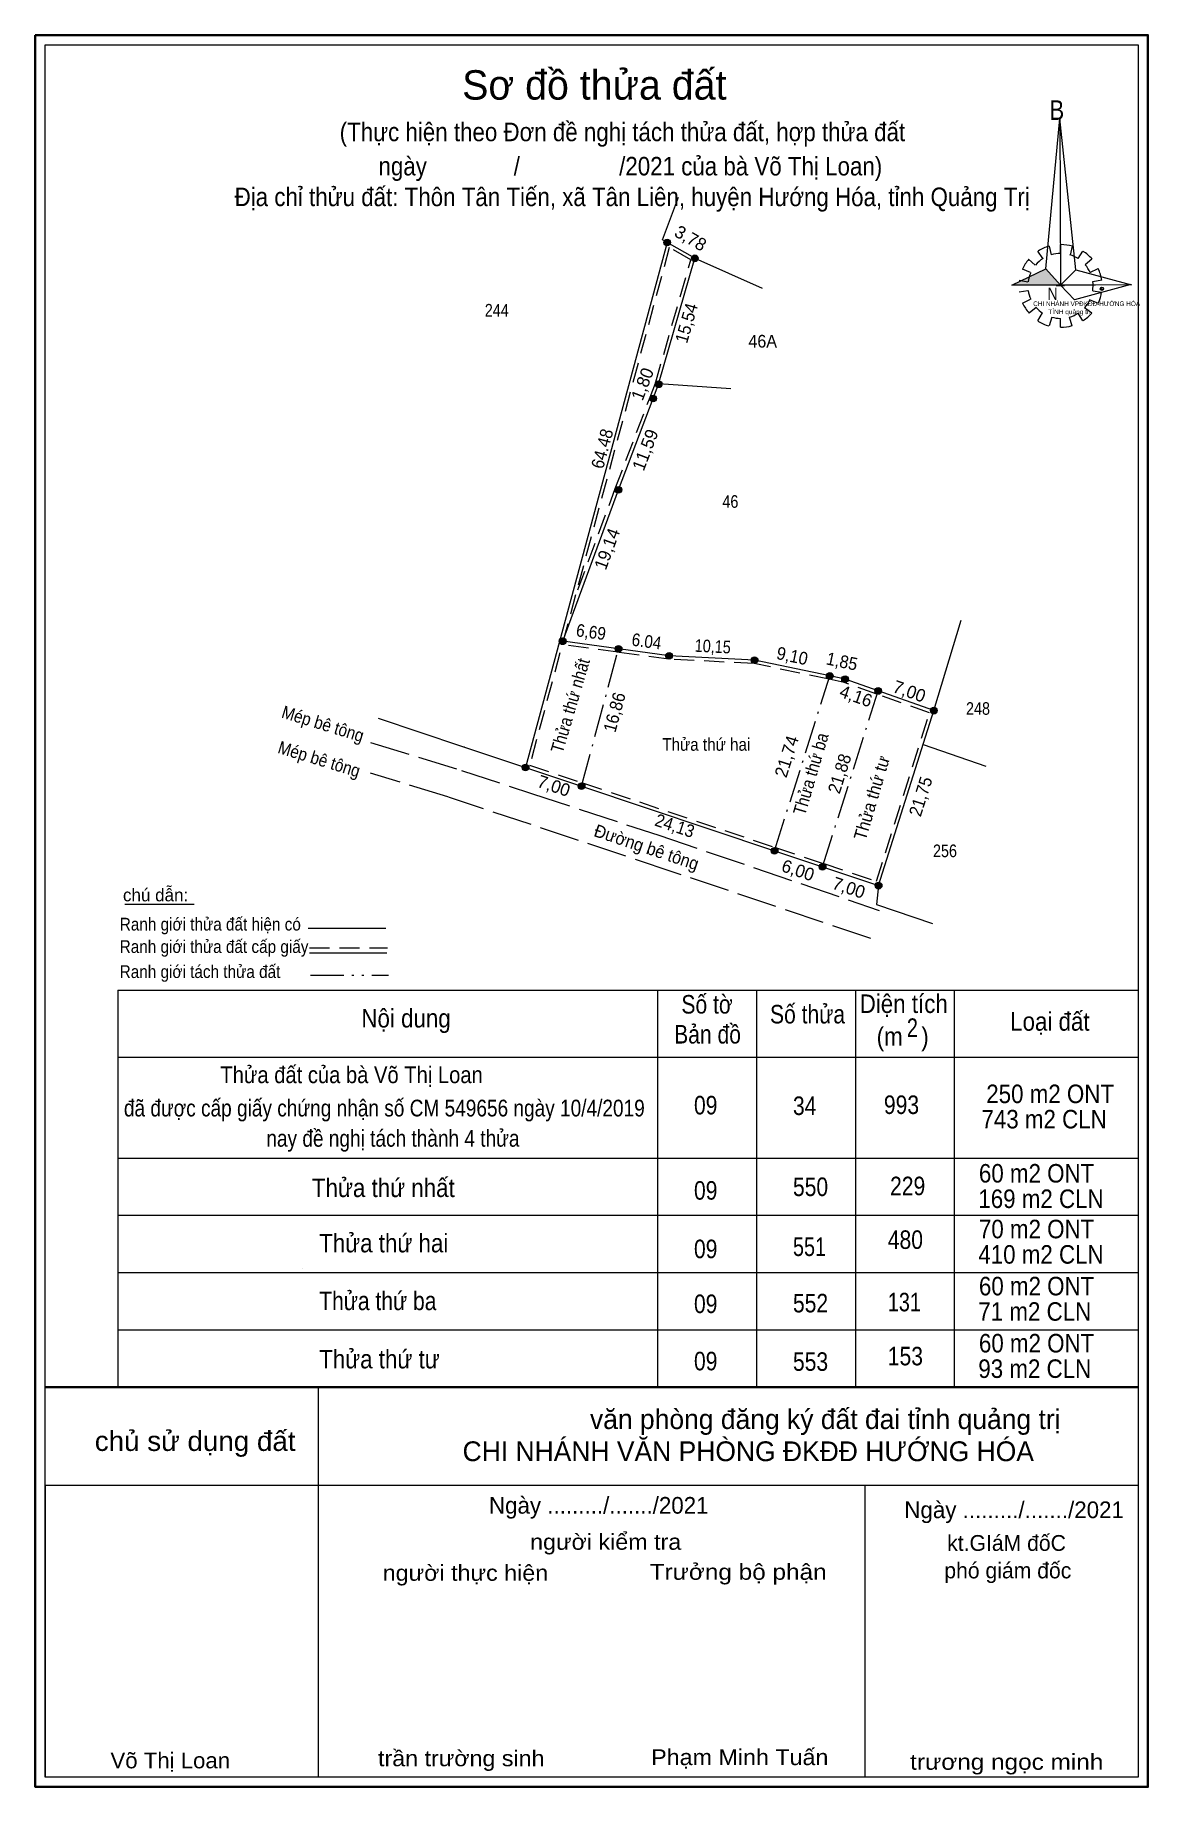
# Model space of a CAD drawing. Header units: metres. Extents: x 548739 to 548870, y 1837780 to 1837988.
import ezdxf
from ezdxf.enums import TextEntityAlignment as Align

# ---------------------------------------------------------------- set-up
doc = ezdxf.new("R2010")
doc.units = ezdxf.units.M
doc.header["$LTSCALE"] = 0.79
doc.header["$PDMODE"] = 32
doc.header["$PDSIZE"] = 0.395
for name, pattern in [('DASH_DOUBLE_DOT', [9.2, 5, -1.2, 0.3, -1.2, 0.3, -1.2]), ('DOT_DASHED', [7.7, 5, -1.2, 0.3, -1.2]), ('LONG_DASHED', [7.5, 6, -1.5]), ('MEDIUM_DASHED', [4.5, 3, -1.5])]:
    doc.linetypes.add(name, pattern=pattern)
for name, color, linetype, lineweight in [('1', 7, 'Continuous', 13), ('10', 7, 'DOT_DASHED', 13), ('17', 7, 'Continuous', 13), ('22', 7, 'LONG_DASHED', 13), ('23', 7, 'Continuous', 13), ('5', 7, 'Continuous', 35), ('6', 7, 'Continuous', 13), ('63', 7, 'DASH_DOUBLE_DOT', 13)]:
    doc.layers.add(name, color=color, linetype=linetype, lineweight=lineweight)
doc.layers.add('7', color=7, linetype='Continuous')

msp = doc.modelspace()

# ---------------------------------------------------------------- hatches: boundary and pattern name
at = {"layer": '1'}
for points in [[(548813.9107, 1837963.1424, 1), (548813.1107, 1837963.1424, 1)], [(548817.19, 1837961.26, 1), (548816.39, 1837961.26, 1)], [(548854.35, 1837958.06), (548858.38, 1837960.02), (548860.11, 1837958.06)], [(548812.9, 1837946.32, 1), (548812.1, 1837946.32, 1)], [(548812.9, 1837946.32, 1), (548812.1, 1837946.32, 1)], [(548812.26, 1837944.64, 1), (548811.46, 1837944.64, 1)], [(548812.26, 1837944.64, 1), (548811.46, 1837944.64, 1)], [(548808.13, 1837933.81, 1), (548807.33, 1837933.81, 1)], [(548801.526, 1837915.848, 1), (548800.726, 1837915.848, 1)], [(548808.1557, 1837914.9381, 1), (548807.3557, 1837914.9381, 1)], [(548814.139, 1837914.117, 1), (548813.339, 1837914.117, 1)], [(548824.275, 1837913.602, 1), (548823.475, 1837913.602, 1)], [(548833.1827, 1837911.7272, 1), (548832.3827, 1837911.7272, 1)], [(548833.1827, 1837911.7272, 1), (548832.3827, 1837911.7272, 1)], [(548833.1827, 1837911.7272, 1), (548832.3827, 1837911.7272, 1)], [(548834.994, 1837911.346, 1), (548834.194, 1837911.346, 1)], [(548838.9153, 1837909.9559, 1), (548838.1153, 1837909.9559, 1)], [(548838.9153, 1837909.9559, 1), (548838.1153, 1837909.9559, 1)], [(548838.9153, 1837909.9559, 1), (548838.1153, 1837909.9559, 1)], [(548845.5095, 1837907.6183, 1), (548844.7095, 1837907.6183, 1)], [(548845.5095, 1837907.6183, 1), (548844.7095, 1837907.6183, 1)], [(548845.5095, 1837907.6183, 1), (548844.7095, 1837907.6183, 1)], [(548845.5095, 1837907.6183, 1), (548844.7095, 1837907.6183, 1)], [(548845.51, 1837907.62, 1), (548844.71, 1837907.62, 1)], [(548845.513, 1837907.617, 1), (548844.713, 1837907.617, 1)], [(548797.1299, 1837900.8795, 1), (548796.3299, 1837900.8795, 1)], [(548803.7675, 1837898.6565, 1), (548802.9675, 1837898.6565, 1)], [(548826.6426, 1837890.9974, 1), (548825.8426, 1837890.9974, 1)], [(548826.6426, 1837890.9974, 1), (548825.8426, 1837890.9974, 1)], [(548826.6426, 1837890.9974, 1), (548825.8426, 1837890.9974, 1)], [(548832.3322, 1837889.0925, 1), (548831.5322, 1837889.0925, 1)], [(548832.3322, 1837889.0925, 1), (548831.5322, 1837889.0925, 1)], [(548832.3322, 1837889.0925, 1), (548831.5322, 1837889.0925, 1)], [(548838.97, 1837886.87, 1), (548838.17, 1837886.87, 1)], [(548838.97, 1837886.87, 1), (548838.17, 1837886.87, 1)]]:
    msp.add_hatch(color=256, dxfattribs=at).paths.add_polyline_path(points)

# ---------------------------------------------------------------- linework, layer by layer
for p, q in [((548858.77, 1837962.69), (548859.02, 1837961.66)), ((548860.11, 1837961.83), (548860.14, 1837962.89)), ((548861.52, 1837962.69), (548861.26, 1837961.63)), ((548816.79, 1837961.26), (548824.78, 1837957.72)), ((548856.34, 1837961.16), (548857.14, 1837960.46)), ((548858.03, 1837961.23), (548857.46, 1837962.09)), ((548862.22, 1837961.23), (548862.79, 1837962.09)), ((548863.85, 1837961.16), (548863.05, 1837960.49)), ((548855.22, 1837958.66), (548856.27, 1837958.49)), ((548856.59, 1837959.56), (548855.63, 1837959.96)), ((548863.62, 1837959.59), (548864.58, 1837960.06)), ((548865.03, 1837958.66), (548863.94, 1837958.49)), ((548856.27, 1837957.42), (548855.22, 1837957.26)), ((548855.63, 1837955.95), (548856.59, 1837956.42)), ((548859.6, 1837958.02), (548860.62, 1837958.02)), ((548864.62, 1837955.92), (548863.56, 1837956.32)), ((548863.94, 1837957.42), (548865.03, 1837957.26)), ((548857.23, 1837955.42), (548856.4, 1837954.75)), ((548857.46, 1837953.85), (548858, 1837954.79)), ((548859.09, 1837954.29), (548858.77, 1837953.25)), ((548861.16, 1837954.29), (548861.48, 1837953.29)), ((548862.79, 1837953.85), (548862.22, 1837954.75)), ((548862.99, 1837955.42), (548863.85, 1837954.79)), ((548860.11, 1837953.09), (548860.11, 1837954.12)), ((548812.53, 1837946.42), (548821.07, 1837945.83)), ((548845.11, 1837907.62), (548848.34, 1837918.34)), ((548779.28, 1837906.72), (548789.14, 1837903.42)), ((548843.84, 1837903.61), (548851.29, 1837901.02)), ((548748.42, 1837874.48), (548869.31, 1837874.48)), ((548748.42, 1837874.48), (548748.42, 1837827.39)), ((548812.37, 1837874.48), (548812.37, 1837827.39)), ((548824.1, 1837874.48), (548824.1, 1837827.39)), ((548835.82, 1837874.48), (548835.82, 1837827.39)), ((548847.54, 1837874.48), (548847.54, 1837827.39)), ((548748.42, 1837866.53), (548869.31, 1837866.53)), ((548748.42, 1837854.56), (548869.31, 1837854.56)), ((548748.42, 1837847.77), (548869.31, 1837847.77)), ((548748.42, 1837847.77), (548869.31, 1837847.77)), ((548748.42, 1837840.97), (548869.31, 1837840.97)), ((548770.26, 1837841.47), (548770.26, 1837841.46)), ((548812.37, 1837841.47), (548812.37, 1837841.46)), ((548824.1, 1837841.47), (548824.1, 1837841.46)), ((548835.82, 1837841.47), (548835.82, 1837841.46)), ((548847.54, 1837841.47), (548847.54, 1837841.46)), ((548748.42, 1837834.18), (548869.31, 1837834.18)), ((548738.6, 1837826.25), (548738.6, 1837779.97)), ((548748.04, 1837827.39), (548869.32, 1837827.39)), ((548772.16, 1837827.39), (548772.16, 1837781.15)), ((548739.78, 1837815.76), (548869.31, 1837815.76)), ((548739.78, 1837815.76), (548739.78, 1837781.15)), ((548836.93, 1837815.76), (548836.93, 1837781.15))]:
    msp.add_line(p, q, dxfattribs=at)
at = {"layer": '1', "lineweight": 35}
msp.add_line((548739.78, 1837827.39), (548869.31, 1837827.39), dxfattribs=at)
at = {"layer": '1'}
for points in [[(548738.6, 1837779.97), (548738.6, 1837987.74), (548870.47, 1837987.74), (548870.47, 1837779.97)], [(548738.6, 1837779.97), (548738.6, 1837987.74), (548870.47, 1837987.74), (548870.47, 1837779.97)], [(548860.04, 1837977.84), (548860.11, 1837958.06), (548858.38, 1837960.02)], [(548860.04, 1837977.84), (548860.11, 1837958.06), (548861.93, 1837959.89)], [(548854.35, 1837958.06), (548858.38, 1837960.02), (548860.11, 1837958.06)], [(548868.55, 1837958.12), (548860.11, 1837958.06), (548861.93, 1837959.89)], [(548868.48, 1837958.16), (548861.77, 1837956.35), (548860.11, 1837958.06)]]:
    msp.add_lwpolyline(points, close=True, dxfattribs=at)
for points in [[(548813.51, 1837963.14), (548812.94, 1837963.47), (548814.87, 1837968.51)], [(548789.14, 1837903.42), (548795.78, 1837901.2), (548796.73, 1837900.88)], [(548838.57, 1837886.87), (548838.33, 1837884.61), (548844.96, 1837882.36)]]:
    msp.add_lwpolyline(points, dxfattribs=at)
at = {"layer": '1', "linetype": 'MEDIUM_DASHED'}
for points in [[(548802.94, 1837921.93), (548807.36, 1837933.95), (548811.49, 1837944.78), (548812.12, 1837946.45), (548816.32, 1837961.07), (548813.76, 1837962.54), (548797.21, 1837901.14), (548803.49, 1837899.04), (548826.37, 1837891.38), (548832.06, 1837889.47), (548838.31, 1837887.38), (548844.61, 1837907.37)], [(548844.61, 1837907.37), (548838.38, 1837909.58), (548834.49, 1837910.96), (548832.7, 1837911.34), (548823.82, 1837913.2), (548813.7, 1837913.72), (548807.7, 1837914.54), (548801.51, 1837915.39)]]:
    msp.add_lwpolyline(points, dxfattribs=at)
at = {"layer": '1'}
for centre in [(548813.5107, 1837963.1424), (548816.79, 1837961.26), (548812.5, 1837946.32), (548812.5, 1837946.32), (548811.86, 1837944.64), (548811.86, 1837944.64), (548807.73, 1837933.81), (548801.126, 1837915.848), (548807.7557, 1837914.9381), (548813.739, 1837914.117), (548823.875, 1837913.602), (548832.7827, 1837911.7272), (548832.7827, 1837911.7272), (548832.7827, 1837911.7272), (548834.594, 1837911.346), (548838.5153, 1837909.9559), (548838.5153, 1837909.9559), (548838.5153, 1837909.9559), (548845.1095, 1837907.6183), (548845.1095, 1837907.6183), (548845.1095, 1837907.6183), (548845.1095, 1837907.6183), (548845.11, 1837907.62), (548845.113, 1837907.617), (548796.7299, 1837900.8795), (548803.3675, 1837898.6565), (548826.2426, 1837890.9974), (548826.2426, 1837890.9974), (548826.2426, 1837890.9974), (548831.9322, 1837889.0925), (548831.9322, 1837889.0925), (548831.9322, 1837889.0925), (548838.57, 1837886.87), (548838.57, 1837886.87)]:
    msp.add_circle(centre, 0.4, dxfattribs=at)
for centre, major_axis, start_param, end_param in [((548860.1248, 1837957.9872), (4.9305, 0), 1.84955988, 2.13900916), ((548860.1248, 1837957.9872), (4.9305, 0), 1.27924208, 1.56332225), ((548860.1248, 1837957.9872), (4.9305, 0), 2.43958176, 2.72400246), ((548860.1248, 1837957.9872), (3.8642, 0), 2.13373541, 2.44496261), ((548860.1248, 1837957.9872), (3.8642, 0), 1.56985589, 1.85611068), ((548860.1248, 1837957.9872), (3.8642, 0), 1.00270906, 1.2755622), ((548860.1248, 1837957.9872), (4.9305, 0), 0.71056237, 0.99687234), ((548860.1248, 1837957.9872), (3.8642, 0), 0.42678376, 0.70646463), ((548860.1248, 1837957.9872), (3.8642, 0), 2.72368549, 3.01515824), ((548860.1248, 1837957.9872), (3.8642, 0), 6.13558388, 6.41618463), ((548860.1248, 1837957.9872), (4.9305, 0), 0.1390515, 0.43393316), ((548860.1248, 1837957.9872), (3.8642, 0), 3.28229955, 3.56105054), ((548860.1248, 1837957.9872), (3.8642, 0), 5.56137327, 5.83951437), ((548860.1248, 1837957.9872), (4.9305, 0), 5.85230288, 6.13839648), ((548860.1248, 1837957.9872), (4.9305, 0), 3.56988637, 3.85691866), ((548860.1248, 1837957.9872), (3.8642, 0), 3.86077574, 4.13258255), ((548860.1248, 1837957.9872), (3.8642, 0), 4.43854677, 4.71314001), ((548860.1248, 1837957.9872), (3.8642, 0), 4.99087134, 5.28933161), ((548860.1248, 1837957.9872), (4.9305, 0), 5.28561416, 5.56798705), ((548860.0967, 1837957.9579), (4.9305, 0), 4.1470906, 4.43659307), ((548860.1248, 1837957.9872), (4.9305, 0), 4.71301008, 4.99761054)]:
    msp.add_ellipse(centre, major_axis=major_axis, ratio=0.995001, start_param=start_param, end_param=end_param, dxfattribs=at)
msp.add_point((548865.03, 1837957.66), dxfattribs=at)
at = {"layer": '10'}
for p, q in [((548803.37, 1837898.66), (548807.76, 1837914.94)), ((548826.24, 1837891), (548832.78, 1837911.73)), ((548831.93, 1837889.09), (548838.52, 1837909.96))]:
    msp.add_line(p, q, dxfattribs=at)
at = {"layer": '10', "linetype": 'Continuous'}
msp.add_lwpolyline([(548845.11, 1837907.62), (548838.52, 1837909.96), (548834.59, 1837911.35), (548832.78, 1837911.73), (548823.88, 1837913.6), (548813.74, 1837914.12), (548807.76, 1837914.94), (548801.13, 1837915.85), (548807.73, 1837933.81), (548811.86, 1837944.64), (548812.5, 1837946.32), (548816.79, 1837961.26), (548813.51, 1837963.14), (548796.73, 1837900.88), (548803.37, 1837898.66), (548826.24, 1837891), (548831.93, 1837889.09), (548838.57, 1837886.87)], close=True, dxfattribs=at)
at = {"layer": '10'}
msp.add_point((548803.37, 1837898.66), dxfattribs=at)
at = {"layer": '17'}
msp.add_line((548749.23, 1837884.65), (548757.47, 1837884.65), dxfattribs=at)
at = {"layer": '22'}
for p, q in [((548778.36, 1837903.84), (548789.15, 1837900.52)), ((548787.52, 1837897.38), (548778.36, 1837900.19)), ((548789.15, 1837900.52), (548797.45, 1837897.79)), ((548797.45, 1837897.79), (548812.53, 1837892.83)), ((548812.53, 1837892.83), (548838.65, 1837883.93)), ((548837.63, 1837880.6), (548814.24, 1837888.47))]:
    msp.add_line(p, q, dxfattribs=at)
msp.add_lwpolyline([(548814.24, 1837888.47), (548787.71, 1837897.32), (548787.52, 1837897.38)], dxfattribs=at)
at = {"layer": '23'}
msp.add_line((548789.52, 1837903.3), (548789.51, 1837903.3), dxfattribs=at)
at = {"layer": '5'}
msp.add_lwpolyline([(548738.62, 1837987.74), (548870.49, 1837987.74), (548870.49, 1837779.97), (548738.62, 1837779.97)], close=True, dxfattribs=at)
at = {"layer": '5', "lineweight": 13}
msp.add_lwpolyline([(548869.32, 1837827.4), (548869.32, 1837781.14), (548739.79, 1837781.14), (548739.79, 1837986.57), (548869.32, 1837986.57)], close=True, dxfattribs=at)
at = {"layer": '6'}
for p, q in [((548770.98, 1837881.83), (548780.16, 1837881.83)), ((548771.13, 1837878.89), (548780.29, 1837878.89))]:
    msp.add_line(p, q, dxfattribs=at)
at = {"layer": '6', "linetype": 'MEDIUM_DASHED'}
msp.add_line((548771.13, 1837879.5), (548780.37, 1837879.5), dxfattribs=at)
at = {"layer": '63'}
msp.add_line((548771.26, 1837876.25), (548780.49, 1837876.25), dxfattribs=at)

# ---------------------------------------------------------------- texts
at = {"layer": '1'}
msp.add_text('Sơ đồ thửa đất', height=3.487, dxfattribs=at).set_placement((548804.88, 1837980.08), align=Align.CENTER)
for s, height, width, p in [('B', 2.322, 0.85, (548858.81, 1837977.68)), ('N', 1.451, 0.85, (548858.59, 1837956.33)), ('TỈNH quảng trị', 0.5493, 1.05, (548858.68, 1837954.64))]:
    msp.add_text(s, height=height, dxfattribs=dict(at, width=width)).set_placement(p)
msp.add_text('CHI NHÁNH VPĐKĐĐ-HƯỚNG HÓA', height=0.5492, dxfattribs=at).set_placement((548856.89, 1837955.6))
for s, width, p in [('244', 0.85, (548793.32, 1837954.35)), ('46A', 0.95, (548824.835, 1837950.68)), ('46', 0.85, (548821.005, 1837931.67)), ('248', 0.85, (548850.35, 1837907.12)), ('Thửa thứ hai', 0.9, (548818.15, 1837902.86)), ('256', 0.85, (548846.435, 1837890.24))]:
    msp.add_text(s, height=1.5, dxfattribs=dict(at, width=width)).set_placement(p, align=Align.CENTER)
for s, rotation, width, p in [('64.48', 74.916, 0.95, (548806.5344, 1837938.4898)), ('Thửa thứ nhất', 73.6, 0.9, (548802.7476, 1837908.0083)), ('16,86', 74.916, 0.95, (548807.9912, 1837907.2348)), ('Mép bê tông', 342.911, 0.9, (548772.4946, 1837905.336)), ('Thửa thứ ba', 73.6, 0.9, (548831.2583, 1837899.9033)), ('Mép bê tông', 342.978, 0.9, (548772.0554, 1837901.1521)), ('Thửa thứ tư', 73.6, 0.95, (548838.4815, 1837897.0583))]:
    msp.add_text(s, height=1.5, rotation=rotation, dxfattribs=dict(at, width=width)).set_placement(p, align=Align.CENTER)
for s, height, p in [('văn phòng đăng ký đất đai tỉnh quảng trị', 2.344, (548860.13, 1837822.42)), ('CHI NHÁNH VĂN PHÒNG ĐKĐĐ HƯỚNG HÓA', 2.344, (548856.98, 1837818.61)), ('kt.GIáM đốC', 1.875, (548860.77, 1837807.97)), ('phó giám đốc', 1.875, (548861.41, 1837804.71))]:
    msp.add_text(s, height=height, dxfattribs=at).set_placement(p, align=Align.RIGHT)
for s, height, width, p in [('chủ sử dụng đất', 2.344, 1.05, (548769.47, 1837819.82)), ('người kiểm tra', 1.875, 1.1, (548815.18, 1837808.1)), ('người thực hiện', 1.875, 1.1, (548799.41, 1837804.42)), ('Trưởng bộ phận', 1.875, 1.15, (548832.41, 1837804.54)), ('Võ Thị Loan', 1.872, 1.05, (548761.71, 1837782.18)), ('trần trường sinh', 1.872, 1.1, (548798.97, 1837782.43)), ('Phạm Minh Tuấn', 1.875, 1.1, (548832.62, 1837782.56)), ('trương ngọc minh', 1.875, 1.15, (548865.2, 1837782.01))]:
    msp.add_text(s, height=height, dxfattribs=dict(at, width=width)).set_placement(p, align=Align.RIGHT)
at = {"layer": '10'}
for s, rotation, p in [('3,78', 330.143, (548815.9216, 1837962.9943)), ('1,80', 69.146, (548811.2859, 1837946.083)), ('11,59', 69.126, (548811.6182, 1837938.2728)), ('19,14', 69.813, (548807.0997, 1837926.5412)), ('7,00', 340.481, (548841.9694, 1837909.2044)), ('4,16', 340.481, (548835.6444, 1837908.6362)), ('21,74', 72.49, (548828.3902, 1837901.9543)), ('7,00', 341.488, (548799.8469, 1837897.9916)), ('6,00', 341.489, (548828.7869, 1837887.9817)), ('7,00', 341.488, (548834.8069, 1837885.9116))]:
    msp.add_text(s, height=1.5, rotation=rotation, dxfattribs=at).set_placement(p, align=Align.CENTER)
for s, rotation, width, p in [('15,54', 73.979, 0.95, (548816.5227, 1837953.378)), ('6,69', 352.186, 0.9, (548804.393, 1837916.2067)), ('6.04', 352.186, 0.9, (548810.973, 1837915.1053)), ('10,15', 357.091, 0.85, (548818.8819, 1837914.4986)), ('9,10', 348.114, 0.95, (548828.1855, 1837913.3779)), ('1,85', 348.115, 0.95, (548834.0805, 1837912.7332)), ('21,88', 72.488, 0.95, (548834.6608, 1837899.9243)), ('21,75', 72.506, 0.95, (548844.27, 1837897.2145)), ('24,13', 341.488, 0.95, (548814.1819, 1837893.2593))]:
    msp.add_text(s, height=1.5, rotation=rotation, dxfattribs=dict(at, width=width)).set_placement(p, align=Align.CENTER)
at = {"layer": '23', "width": 0.95}
msp.add_text('Đường bê tông', height=1.5, rotation=341.51, dxfattribs=at).set_placement((548810.8371, 1837890.7082), align=Align.CENTER)
at = {"layer": '6'}
msp.add_text('chú dẫn:', height=1.507, dxfattribs=at).set_placement((548749.02, 1837885))
for s, height, width, p in [('Ranh giới thửa đất hiện có ', 1.507, 0.9, (548748.64, 1837881.54)), ('Ranh giới thửa đất cấp giấy', 1.507, 0.9, (548748.63, 1837878.88)), ('Ranh giới tách thửa đất', 1.507, 0.9, (548748.63, 1837875.91)), ('Số tờ', 2.198, 0.85, (548815.2, 1837871.69)), ('Diện tích', 2.198, 0.9, (548836.33, 1837871.76)), ('Nội dung', 2.198, 0.9, (548777.27, 1837870.04)), ('Số thửa', 2.198, 0.85, (548825.7, 1837870.52)), ('2', 2.198, 0.8, (548841.92, 1837868.92)), ('Loại đất', 2.198, 0.9, (548854.16, 1837869.66)), ('Bản đồ', 2.198, 0.85, (548814.34, 1837868.14)), ('(m   )', 2.198, 0.9, (548838.34, 1837867.88)), ('Thửa đất của bà Võ Thị Loan', 1.986, 0.9, (548760.56, 1837863.44)), ('250 m2 ONT', 2.198, 0.9, (548851.33, 1837861.07)), (' đã được cấp giấy chứng nhận số CM 549656 ngày 10/4/2019', 1.986, 0.85, (548748.5, 1837859.49)), ('09', 2.198, 0.85, (548816.69, 1837859.73)), ('34', 2.198, 0.85, (548828.42, 1837859.66)), ('993', 2.198, 0.85, (548839.2, 1837859.78)), ('743 m2 CLN', 2.198, 0.9, (548850.76, 1837858.07)), ('nay đề nghị tách thành 4 thửa', 1.986, 0.85, (548766.01, 1837855.9)), ('60 m2 ONT', 2.198, 0.9, (548850.46, 1837851.65)), ('Thửa thứ nhất', 2.198, 0.9, (548771.41, 1837849.93)), ('09', 2.198, 0.85, (548816.69, 1837849.62)), ('550', 2.198, 0.85, (548828.42, 1837850.05)), ('229', 2.198, 0.85, (548839.93, 1837850.15)), ('169 m2 CLN', 2.198, 0.9, (548850.39, 1837848.63)), ('70 m2 ONT', 2.198, 0.9, (548850.46, 1837845.04)), ('Thửa thứ hai', 2.198, 0.9, (548772.27, 1837843.37)), ('09', 2.198, 0.85, (548816.69, 1837842.68)), ('551', 2.198, 0.8, (548828.42, 1837842.94)), ('480', 2.198, 0.85, (548839.66, 1837843.78)), ('410 m2 CLN', 2.198, 0.9, (548850.39, 1837842.03)), ('60 m2 ONT', 2.198, 0.9, (548850.46, 1837838.27)), ('Thửa thứ ba', 2.198, 0.85, (548772.27, 1837836.52)), ('09', 2.198, 0.85, (548816.69, 1837836.17)), ('552', 2.198, 0.85, (548828.42, 1837836.25)), ('131', 2.198, 0.8, (548839.66, 1837836.38)), ('71 m2 CLN', 2.198, 0.9, (548850.39, 1837835.26)), ('60 m2 ONT', 2.198, 0.9, (548850.46, 1837831.5)), ('Thửa thứ tư', 2.198, 0.9, (548772.27, 1837829.61)), ('153', 2.198, 0.85, (548839.66, 1837829.97)), ('09', 2.198, 0.85, (548816.69, 1837829.38)), ('553', 2.198, 0.85, (548828.42, 1837829.32)), ('93 m2 CLN', 2.198, 0.9, (548850.39, 1837828.48))]:
    msp.add_text(s, height=height, dxfattribs=dict(at, width=width)).set_placement(p)
for p in [(548805.405, 1837812.38), (548854.63, 1837811.85)]:
    msp.add_text('Ngày ........./......./2021', height=1.978, dxfattribs=at).set_placement(p, align=Align.CENTER)
at = {"layer": '7', "width": 0.9}
for s, p in [('(Thực hiện theo Đơn đề nghị tách thửa đất, hợp thửa đất ', (548808.575, 1837975.15)), ('ngày              /                /2021 của bà Võ Thị Loan)', (548809.15, 1837971.09)), ('Địa chỉ thửu đất: Thôn Tân Tiến, xã Tân Liên, huyện Hướng Hóa, tỉnh Quảng Trị', (548809.37, 1837967.45))]:
    msp.add_text(s, height=2.198, dxfattribs=at).set_placement(p, align=Align.CENTER)

doc.saveas('drawing.dxf')
